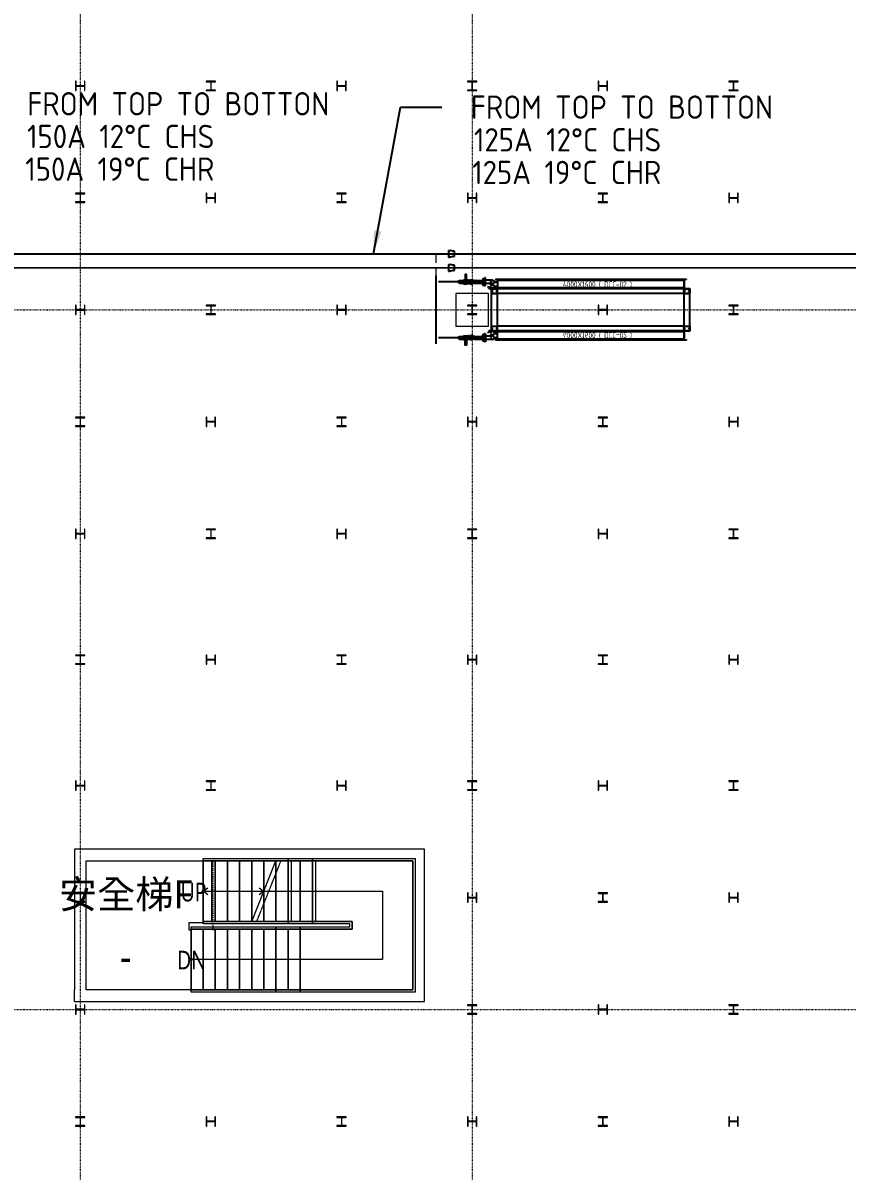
# Model space of a CAD drawing. Extents: x -32000 to 363140, y -29000 to 144266.
# Drawn here: x 109173 to 126833, y 41537 to 66150 of the extents above; entities that cross this region are included whole.
import ezdxf
from ezdxf.enums import TextEntityAlignment as Align

# ---------------------------------------------------------------- set-up
doc = ezdxf.new("R2010")
doc.units = 0
doc.header["$LTSCALE"] = 10
for name, pattern in [('H12PL25$0$JJP_三點線', [0.9, 0.3, -0.15, 0, -0.15, 0, -0.15, 0, -0.15]), ('H12PL25$0$JJP_虛線(退縮線、投影線、地下室範圍、非屬本工程、圖面分區)', [0.45, 0.3, -0.15]), ('H12PL25$0$虛線', [0.846667, 0.423333, -0.423333]), ('XFM1P20-200k$0$CENTER2', [1.125, 0.75, -0.125, 0.125, -0.125])]:
    doc.linetypes.add(name, pattern=pattern)
for name, color, linetype in [('H12PL25$0$A-STRS', 252, 'Continuous'), ('H12PL25$0$A-TEXT', 252, 'Continuous'), ('H12PL25$0$A-WALL-IN', 252, 'Continuous'), ('H12PL25$0$A-ZONE', 252, 'Continuous'), ('H12PL25$0$S-COL', 252, 'Continuous'), ('H12PL25$0$S-GRID', 252, 'Continuous'), ('H12PL25$0$S-SLAB-SHOW', 252, 'Continuous'), ('XFM1P20-200k$0$$0$M-PIPE-TEXT', 3, 'Continuous'), ('XFM1P20-200k$0$$0$M-PIPE-TEXT-ARROR', 91, 'Continuous'), ('XFM1P20-200k$0$M-PIPE-CHWR20', 110, 'Continuous'), ('XFM1P20-200k$0$M-PIPE-CHWS12', 130, 'Continuous'), ('XFM1P20-200k$0$M-PIPE-CHWS12_CL', 132, 'XFM1P20-200k$0$CENTER2'), ('XFM1Q20-200k$0$12P7-M-SUP-DCC-L1', 7, 'Continuous'), ('XFM1Q20-200k$0$C-CDCC', 22, 'Continuous')]:
    doc.layers.add(name, color=color, linetype=linetype)
doc.styles.add('H12PL25$0$Standard', font='', dxfattribs={"width": 0.8})
doc.styles.add('XFM1P20-200k$0$$0$aa-txt', font='isocp.shx', dxfattribs={"bigfont": 'chineset.shx'})
doc.styles.add('XFM1Q20-200k$0$aa-txt', font='isocp.shx', dxfattribs={"bigfont": 'chineset.shx'})
doc.styles.get('H12PL25$0$Standard').set_extended_font_data('Microsoft JhengHei')
doc.dimstyles.new('XFM1P20-200k$0$$0$adim-200', dxfattribs={"dimscale": 200, "dimtxt": 0.3, "dimasz": 2.5, "dimexe": 0.1, "dimexo": 0.5, "dimgap": 0.15, "dimtad": 0, "dimdec": 4, "dimzin": 3, "dimdsep": 46, "dimtxsty": 'XFM1P20-200k$0$$0$aa-txt', "dimcen": 2.5, "dimclrd": 256, "dimclre": 256, "dimclrt": 256, "dimadec": 0, "dimazin": 0, "dimtfac": 1, "dimtdec": 4, "dimtmove": 0, "dimatfit": 3, "dimfxl": 1, "dimtolj": 1, "dimtzin": 0, "dimarcsym": 0})

# ---------------------------------------------------------------- blocks, each defined once
blk = doc.blocks.new('H12PL25')
at = {"layer": 'H12PL25$0$A-STRS', "lineweight": 0}
for p, q in [((113035, 48235), (114615, 48235)), ((113035, 48185), (113035, 48235)), ((113035, 48235), (115375, 48235)), ((113035, 48185), (113035, 48235)), ((114595, 48185), (113035, 48185)), ((113035, 46885), (113035, 48185)), ((113035, 48185), (114595, 48185)), ((113035, 46885), (113035, 48185)), ((113035, 48185), (113295, 48185)), ((115375, 48185), (113035, 48185)), ((113035, 46885), (113035, 48185)), ((113035, 48185), (115375, 48185)), ((113035, 46885), (113035, 48185)), ((113035, 48185), (113295, 48185)), ((113295, 46885), (113295, 48185)), ((113295, 48185), (113295, 46885)), ((113295, 46885), (113295, 48185)), ((113295, 48185), (113555, 48185)), ((113295, 46885), (113295, 48185)), ((113295, 48185), (113295, 46885)), ((113295, 46885), (113295, 48185)), ((113295, 48185), (113555, 48185)), ((113555, 46885), (113555, 48185)), ((113555, 48185), (113555, 46885)), ((113555, 46885), (113555, 48185)), ((113555, 48185), (113815, 48185)), ((113555, 46885), (113555, 48185)), ((113555, 48185), (113555, 46885)), ((113555, 46885), (113555, 48185)), ((113555, 48185), (113815, 48185)), ((113815, 46885), (113815, 48185)), ((113815, 48185), (113815, 46885)), ((113815, 46885), (113815, 48185)), ((113815, 48185), (114075, 48185)), ((113815, 46885), (113815, 48185)), ((113815, 48185), (113815, 46885)), ((113815, 46885), (113815, 48185)), ((113815, 48185), (114075, 48185)), ((114075, 46885), (114075, 48185)), ((114075, 48185), (114075, 46885)), ((114075, 46885), (114075, 48185)), ((114075, 48185), (114335, 48185)), ((114075, 46885), (114595, 48185)), ((114075, 46885), (114075, 48185)), ((114075, 48185), (114075, 46885)), ((114075, 46885), (114075, 48185)), ((114075, 48185), (114335, 48185)), ((114335, 47535), (114335, 48185)), ((114335, 48185), (114335, 47535)), ((114335, 47535), (114335, 48185)), ((114335, 48185), (114595, 48185)), ((114335, 46885), (114335, 48185)), ((114335, 48185), (114335, 46885)), ((114335, 46885), (114335, 48185)), ((114335, 48185), (114595, 48185)), ((114595, 46885), (114595, 48185)), ((114595, 48185), (114595, 46885)), ((114595, 46885), (114595, 48185)), ((114595, 48185), (114855, 48185)), ((114855, 46885), (114855, 48185)), ((114855, 48185), (114855, 46885)), ((114855, 46885), (114855, 48185)), ((114855, 48185), (115115, 48185)), ((115115, 46885), (115115, 48185)), ((115115, 48185), (115115, 46885)), ((115115, 46885), (115115, 48185)), ((115115, 48185), (115375, 48185)), ((115375, 48235), (115375, 48185)), ((115375, 48235), (117575, 48235)), ((115375, 48185), (115375, 48235)), ((117525, 48185), (115375, 48185)), ((115375, 48185), (115442.66, 48185)), ((115375, 46885), (115375, 48185)), ((115375, 46885), (115375, 48185)), ((115375, 46885), (115375, 48185)), ((115375, 48185), (115375, 46885)), ((115375, 46885), (115375, 48185)), ((115375, 48185), (117525, 48185)), ((115442.66, 48185), (117525, 48185)), ((117525, 45425), (117525, 48185)), ((117525, 48185), (117525, 45425)), ((117525, 48185), (117525, 45425)), ((117575, 48235), (117575, 45375)), ((113035, 47535), (113135, 47610)), ((113035, 47535), (113295, 47535)), ((113035, 47535), (113295, 47535)), ((113135, 47460), (113035, 47535)), ((113295, 47535), (114335, 47535)), ((113295, 47535), (115375, 47535)), ((114235, 47610), (114335, 47535)), ((114335, 47535), (114235, 47460)), ((115375, 47535), (116875, 47535)), ((116875, 47535), (116875, 46075)), ((112775, 46725), (112775, 46775)), ((112775, 46775), (115115, 46775)), ((113035, 46885), (114075, 46885)), ((113035, 46835), (113035, 46885)), ((114075, 46885), (113035, 46885)), ((113295, 46885), (113035, 46885)), ((113035, 46885), (115375, 46885)), ((113035, 46835), (113035, 46885)), ((115375, 46885), (113035, 46885)), ((113295, 46885), (113035, 46885)), ((114055, 46835), (113035, 46835)), ((115375, 46835), (113035, 46835)), ((113555, 46885), (113295, 46885)), ((113555, 46885), (113295, 46885)), ((113815, 46885), (113555, 46885)), ((113815, 46885), (113555, 46885)), ((114075, 46885), (113815, 46885)), ((114075, 46885), (113815, 46885)), ((114335, 46885), (114075, 46885)), ((114595, 46885), (114335, 46885)), ((114855, 46885), (114595, 46885)), ((115115, 46885), (114855, 46885)), ((115375, 46885), (115115, 46885)), ((115115, 46725), (115115, 46775)), ((115115, 46775), (116175, 46775)), ((115115, 46775), (115115, 46725)), ((115375, 46885), (115375, 46835)), ((115375, 46885), (116225, 46885)), ((115375, 46835), (115375, 46885)), ((115442.66, 46885), (115375, 46885)), ((116225, 46885), (115375, 46885)), ((116175, 46835), (115375, 46835)), ((116225, 46885), (115442.66, 46885)), ((116175, 46775), (116175, 46835)), ((116225, 46885), (116225, 46725)), ((116225, 46725), (116225, 46885)), ((116225, 46725), (116225, 46885)), ((115115, 46725), (112775, 46725)), ((112775, 45425), (112775, 46725)), ((112775, 46725), (115115, 46725)), ((112775, 45425), (112775, 46725)), ((112775, 46725), (113035, 46725)), ((113035, 46725), (113035, 45425)), ((113035, 45425), (113035, 46725)), ((113035, 46725), (113295, 46725)), ((113035, 46725), (113035, 45425)), ((113295, 46725), (113295, 45425)), ((113295, 45425), (113295, 46725)), ((113295, 46725), (113555, 46725)), ((113295, 46725), (113295, 45425)), ((113555, 46725), (113555, 45425)), ((113555, 45425), (113555, 46725)), ((113555, 46725), (113815, 46725)), ((113555, 46725), (113555, 45425)), ((113815, 46725), (113815, 45425)), ((113815, 45425), (113815, 46725)), ((113815, 46725), (114075, 46725)), ((113815, 46725), (113815, 45425)), ((114075, 46725), (114075, 45425)), ((114075, 45425), (114075, 46725)), ((114075, 46725), (114335, 46725)), ((114075, 46725), (114075, 45425)), ((114335, 46725), (114335, 45425)), ((114335, 45425), (114335, 46725)), ((114335, 46725), (114595, 46725)), ((114335, 46725), (114335, 45425)), ((114595, 46725), (114595, 45425)), ((114595, 45425), (114595, 46725)), ((114595, 46725), (114855, 46725)), ((114595, 46725), (114595, 45425)), ((114855, 46725), (114855, 45425)), ((114855, 46725), (115115, 46725)), ((114855, 45425), (114855, 46725)), ((114855, 46725), (114855, 45425)), ((116225, 46725), (115115, 46725)), ((115115, 46725), (116225, 46725)), ((115115, 46725), (115115, 45425)), ((115115, 46725), (115115, 45425)), ((115115, 45425), (115115, 46725)), ((115115, 46725), (116225, 46725)), ((115115, 46725), (115115, 45425)), ((113035, 46075), (112775, 46075)), ((115115, 46075), (113035, 46075)), ((116875, 46075), (115115, 46075)), ((112775, 45375), (112775, 45425)), ((112775, 45425), (115115, 45425)), ((115115, 45425), (112775, 45425)), ((113035, 45425), (112775, 45425)), ((115115, 45375), (112775, 45375)), ((113295, 45425), (113035, 45425)), ((113555, 45425), (113295, 45425)), ((113815, 45425), (113555, 45425)), ((114075, 45425), (113815, 45425)), ((114335, 45425), (114075, 45425)), ((114595, 45425), (114335, 45425)), ((114855, 45425), (114595, 45425)), ((115115, 45425), (114855, 45425)), ((115115, 45375), (115115, 45425)), ((115115, 45425), (117525, 45425)), ((115115, 45425), (115115, 45375)), ((117525, 45425), (115115, 45425)), ((117525, 45425), (115115, 45425)), ((117575, 45375), (115115, 45375))]:
    blk.add_line(p, q, dxfattribs=at)
at = {"layer": 'H12PL25$0$A-STRS', "linetype": 'H12PL25$0$JJP_虛線(退縮線、投影線、地下室範圍、非屬本工程、圖面分區)', "lineweight": 0}
for p, q in [((113214.09, 48185), (113214.09, 46885)), ((113216.34, 48185), (113216.34, 46885)), ((114182.7, 46885), (114702.7, 48185)), ((114855, 48185), (114702.7, 48185)), ((114702.7, 48185), (114855, 48185)), ((114722.7, 48235), (114855, 48235)), ((114855, 48235), (114855, 48185)), ((114855, 48235), (117575, 48235)), ((114855, 48185), (114855, 48235)), ((117525, 48185), (114855, 48185)), ((114855, 46885), (114855, 48185)), ((114855, 46885), (114855, 48185)), ((114855, 46885), (114855, 48185)), ((114855, 48185), (114855, 46885)), ((114855, 46885), (114855, 48185)), ((114855, 48185), (117525, 48185)), ((114918.16, 48185), (114918.16, 46885)), ((115442.66, 48185), (115442.66, 46885)), ((117525, 45425), (117525, 48185)), ((117525, 48185), (117525, 45425)), ((117575, 48235), (117575, 45375)), ((114595, 46885), (114595, 47915.74)), ((114595, 47915.74), (114595, 46885)), ((114595, 46885), (114595, 47915.74)), ((114335, 46885), (114335, 47265.74)), ((114335, 47265.74), (114335, 46885)), ((114335, 46885), (114335, 47265.74)), ((112775, 46725), (112775, 46775)), ((112775, 46775), (114595, 46775)), ((114855, 46835), (114162.7, 46835)), ((114182.7, 46885), (114855, 46885)), ((114335, 46885), (114182.7, 46885)), ((114595, 46885), (114335, 46885)), ((114855, 46885), (114595, 46885)), ((114595, 46725), (114595, 46775)), ((114595, 46775), (116175, 46775)), ((114595, 46775), (114595, 46725)), ((114855, 46885), (114855, 46835)), ((114855, 46885), (116225, 46885)), ((114855, 46835), (114855, 46885)), ((116225, 46885), (114855, 46885)), ((116175, 46835), (114855, 46835)), ((116175, 46775), (116175, 46835)), ((116225, 46885), (116225, 46725)), ((116225, 46725), (116225, 46885)), ((114595, 46725), (112775, 46725)), ((112775, 45425), (112775, 46725)), ((112775, 46725), (113035, 46725)), ((113035, 46725), (113035, 45425)), ((113035, 45425), (113035, 46725)), ((113035, 46725), (113295, 46725)), ((113035, 46725), (113035, 45425)), ((113295, 46725), (113295, 45425)), ((113295, 45425), (113295, 46725)), ((113295, 46725), (113555, 46725)), ((113295, 46725), (113295, 45425)), ((113555, 46725), (113555, 45425)), ((113555, 45425), (113555, 46725)), ((113555, 46725), (113815, 46725)), ((113555, 46725), (113555, 45425)), ((113815, 46725), (113815, 45425)), ((113815, 45425), (113815, 46725)), ((113815, 46725), (114075, 46725)), ((113815, 46725), (113815, 45425)), ((114075, 46725), (114075, 45425)), ((114075, 45425), (114075, 46725)), ((114075, 46725), (114335, 46725)), ((114075, 46725), (114075, 45425)), ((114335, 46725), (114335, 45425)), ((114335, 46725), (114595, 46725)), ((114335, 45425), (114335, 46725)), ((114335, 46725), (114335, 45425)), ((116225, 46725), (114595, 46725)), ((114595, 46725), (114595, 45425)), ((114595, 46725), (114595, 45425)), ((114595, 46725), (114595, 45425)), ((114595, 45425), (114595, 46725)), ((114595, 46725), (116225, 46725)), ((114595, 46725), (114595, 45425)), ((115115, 46725), (115115, 45425)), ((112775, 45375), (112775, 45425)), ((112775, 45425), (114595, 45425)), ((113035, 45425), (112775, 45425)), ((114595, 45375), (112775, 45375)), ((113295, 45425), (113035, 45425)), ((113555, 45425), (113295, 45425)), ((113815, 45425), (113555, 45425)), ((114075, 45425), (113815, 45425)), ((114335, 45425), (114075, 45425)), ((114595, 45425), (114335, 45425)), ((114595, 45375), (114595, 45425)), ((114595, 45425), (117525, 45425)), ((114595, 45425), (114595, 45375)), ((117525, 45425), (114595, 45425)), ((117575, 45375), (114595, 45375))]:
    blk.add_line(p, q, dxfattribs=at)
at = {"layer": 'H12PL25$0$A-STRS', "linetype": 'H12PL25$0$虛線', "lineweight": 0}
for p, q in [((114702.7, 48185), (114855, 48185)), ((114855, 48185), (114918.16, 48185)), ((114918.16, 48185), (117525, 48185)), ((117525, 48185), (117525, 45425)), ((114855, 46885), (114182.7, 46885)), ((114918.16, 46885), (114855, 46885)), ((116225, 46885), (114918.16, 46885)), ((116225, 46725), (116225, 46885)), ((112775, 45425), (112775, 46725)), ((112775, 46725), (114595, 46725)), ((114595, 46725), (116225, 46725)), ((114595, 45425), (112775, 45425)), ((117525, 45425), (114595, 45425))]:
    blk.add_line(p, q, dxfattribs=at)
at = {"layer": 'H12PL25$0$A-STRS', "lineweight": 0, "flags": 128}
for points in [[(113035, 47560, -1), (113035, 47510, -1)], [(112775, 46100, -1), (112775, 46050, -1)]]:
    blk.add_lwpolyline(points, format="xyb", close=True, dxfattribs=at)
at = {"layer": 'H12PL25$0$A-WALL-IN', "lineweight": 0, "flags": 128}
for points in [[(110275, 48435), (110275, 48185)], [(117525, 48435), (110275, 48435)], [(117775, 48435), (117525, 48435)], [(117775, 45425), (117775, 48435)], [(110275, 48185), (110275, 45425)], [(110525, 45425), (110525, 48185)], [(110525, 48185), (117525, 48185)], [(117525, 48185), (117525, 45425)], [(110275, 45175), (110275, 45425)], [(117525, 45425), (110525, 45425)], [(117775, 45175), (117775, 45425)], [(110275, 45175), (117775, 45175)]]:
    blk.add_lwpolyline(points, dxfattribs=at)
at = {"layer": 'H12PL25$0$S-COL', "lineweight": 0, "flags": 128}
for points in [[(110500, 64900), (110488, 64900), (110488, 64817, -0.41421356), (110475, 64804), (110325, 64804, -0.41421356), (110312, 64817), (110312, 64900), (110300, 64900), (110300, 64700), (110312, 64700), (110312, 64783, -0.41421356), (110325, 64796), (110475, 64796, -0.41421356), (110488, 64783), (110488, 64700), (110500, 64700)], [(113300, 64700), (113300, 64712), (113217, 64712, -0.41421356), (113204, 64725), (113204, 64875, -0.41421356), (113217, 64888), (113300, 64888), (113300, 64900), (113100, 64900), (113100, 64888), (113183, 64888, -0.41421356), (113196, 64875), (113196, 64725, -0.41421356), (113183, 64712), (113100, 64712), (113100, 64700)], [(116100, 64900), (116088, 64900), (116088, 64817, -0.41421356), (116075, 64804), (115925, 64804, -0.41421356), (115912, 64817), (115912, 64900), (115900, 64900), (115900, 64700), (115912, 64700), (115912, 64783, -0.41421356), (115925, 64796), (116075, 64796, -0.41421356), (116088, 64783), (116088, 64700), (116100, 64700)], [(118900, 64700), (118900, 64712), (118817, 64712, -0.41421356), (118804, 64725), (118804, 64875, -0.41421356), (118817, 64888), (118900, 64888), (118900, 64900), (118700, 64900), (118700, 64888), (118783, 64888, -0.41421356), (118796, 64875), (118796, 64725, -0.41421356), (118783, 64712), (118700, 64712), (118700, 64700)], [(121700, 64900), (121688, 64900), (121688, 64817, -0.41421356), (121675, 64804), (121525, 64804, -0.41421356), (121512, 64817), (121512, 64900), (121500, 64900), (121500, 64700), (121512, 64700), (121512, 64783, -0.41421356), (121525, 64796), (121675, 64796, -0.41421356), (121688, 64783), (121688, 64700), (121700, 64700)], [(124500, 64700), (124500, 64712), (124417, 64712, -0.41421356), (124404, 64725), (124404, 64875, -0.41421356), (124417, 64888), (124500, 64888), (124500, 64900), (124300, 64900), (124300, 64888), (124383, 64888, -0.41421356), (124396, 64875), (124396, 64725, -0.41421356), (124383, 64712), (124300, 64712), (124300, 64700)], [(110500, 62300), (110500, 62312), (110417, 62312, -0.41421356), (110404, 62325), (110404, 62475, -0.41421356), (110417, 62488), (110500, 62488), (110500, 62500), (110300, 62500), (110300, 62488), (110383, 62488, -0.41421356), (110396, 62475), (110396, 62325, -0.41421356), (110383, 62312), (110300, 62312), (110300, 62300)], [(113300, 62500), (113288, 62500), (113288, 62417, -0.41421356), (113275, 62404), (113125, 62404, -0.41421356), (113112, 62417), (113112, 62500), (113100, 62500), (113100, 62300), (113112, 62300), (113112, 62383, -0.41421356), (113125, 62396), (113275, 62396, -0.41421356), (113288, 62383), (113288, 62300), (113300, 62300)], [(116100, 62300), (116100, 62312), (116017, 62312, -0.41421356), (116004, 62325), (116004, 62475, -0.41421356), (116017, 62488), (116100, 62488), (116100, 62500), (115900, 62500), (115900, 62488), (115983, 62488, -0.41421356), (115996, 62475), (115996, 62325, -0.41421356), (115983, 62312), (115900, 62312), (115900, 62300)], [(118900, 62500), (118888, 62500), (118888, 62417, -0.41421356), (118875, 62404), (118725, 62404, -0.41421356), (118712, 62417), (118712, 62500), (118700, 62500), (118700, 62300), (118712, 62300), (118712, 62383, -0.41421356), (118725, 62396), (118875, 62396, -0.41421356), (118888, 62383), (118888, 62300), (118900, 62300)], [(121700, 62300), (121700, 62312), (121617, 62312, -0.41421356), (121604, 62325), (121604, 62475, -0.41421356), (121617, 62488), (121700, 62488), (121700, 62500), (121500, 62500), (121500, 62488), (121583, 62488, -0.41421356), (121596, 62475), (121596, 62325, -0.41421356), (121583, 62312), (121500, 62312), (121500, 62300)], [(124500, 62500), (124488, 62500), (124488, 62417, -0.41421356), (124475, 62404), (124325, 62404, -0.41421356), (124312, 62417), (124312, 62500), (124300, 62500), (124300, 62300), (124312, 62300), (124312, 62383, -0.41421356), (124325, 62396), (124475, 62396, -0.41421356), (124488, 62383), (124488, 62300), (124500, 62300)], [(110500, 60100), (110488, 60100), (110488, 60017, -0.41421356), (110475, 60004), (110325, 60004, -0.41421356), (110312, 60017), (110312, 60100), (110300, 60100), (110300, 59900), (110312, 59900), (110312, 59983, -0.41421356), (110325, 59996), (110475, 59996, -0.41421356), (110488, 59983), (110488, 59900), (110500, 59900)], [(113300, 59900), (113300, 59912), (113217, 59912, -0.41421356), (113204, 59925), (113204, 60075, -0.41421356), (113217, 60088), (113300, 60088), (113300, 60100), (113100, 60100), (113100, 60088), (113183, 60088, -0.41421356), (113196, 60075), (113196, 59925, -0.41421356), (113183, 59912), (113100, 59912), (113100, 59900)], [(116100, 60100), (116088, 60100), (116088, 60017, -0.41421356), (116075, 60004), (115925, 60004, -0.41421356), (115912, 60017), (115912, 60100), (115900, 60100), (115900, 59900), (115912, 59900), (115912, 59983, -0.41421356), (115925, 59996), (116075, 59996, -0.41421356), (116088, 59983), (116088, 59900), (116100, 59900)], [(118900, 59900), (118900, 59912), (118817, 59912, -0.41421356), (118804, 59925), (118804, 60075, -0.41421356), (118817, 60088), (118900, 60088), (118900, 60100), (118700, 60100), (118700, 60088), (118783, 60088, -0.41421356), (118796, 60075), (118796, 59925, -0.41421356), (118783, 59912), (118700, 59912), (118700, 59900)], [(121700, 60100), (121688, 60100), (121688, 60017, -0.41421356), (121675, 60004), (121525, 60004, -0.41421356), (121512, 60017), (121512, 60100), (121500, 60100), (121500, 59900), (121512, 59900), (121512, 59983, -0.41421356), (121525, 59996), (121675, 59996, -0.41421356), (121688, 59983), (121688, 59900), (121700, 59900)], [(124500, 59900), (124500, 59912), (124417, 59912, -0.41421356), (124404, 59925), (124404, 60075, -0.41421356), (124417, 60088), (124500, 60088), (124500, 60100), (124300, 60100), (124300, 60088), (124383, 60088, -0.41421356), (124396, 60075), (124396, 59925, -0.41421356), (124383, 59912), (124300, 59912), (124300, 59900)], [(110500, 57500), (110500, 57512), (110417, 57512, -0.41421356), (110404, 57525), (110404, 57675, -0.41421356), (110417, 57688), (110500, 57688), (110500, 57700), (110300, 57700), (110300, 57688), (110383, 57688, -0.41421356), (110396, 57675), (110396, 57525, -0.41421356), (110383, 57512), (110300, 57512), (110300, 57500)], [(113300, 57700), (113288, 57700), (113288, 57617, -0.41421356), (113275, 57604), (113125, 57604, -0.41421356), (113112, 57617), (113112, 57700), (113100, 57700), (113100, 57500), (113112, 57500), (113112, 57583, -0.41421356), (113125, 57596), (113275, 57596, -0.41421356), (113288, 57583), (113288, 57500), (113300, 57500)], [(116100, 57500), (116100, 57512), (116017, 57512, -0.41421356), (116004, 57525), (116004, 57675, -0.41421356), (116017, 57688), (116100, 57688), (116100, 57700), (115900, 57700), (115900, 57688), (115983, 57688, -0.41421356), (115996, 57675), (115996, 57525, -0.41421356), (115983, 57512), (115900, 57512), (115900, 57500)], [(118900, 57700), (118888, 57700), (118888, 57617, -0.41421356), (118875, 57604), (118725, 57604, -0.41421356), (118712, 57617), (118712, 57700), (118700, 57700), (118700, 57500), (118712, 57500), (118712, 57583, -0.41421356), (118725, 57596), (118875, 57596, -0.41421356), (118888, 57583), (118888, 57500), (118900, 57500)], [(121700, 57500), (121700, 57512), (121617, 57512, -0.41421356), (121604, 57525), (121604, 57675, -0.41421356), (121617, 57688), (121700, 57688), (121700, 57700), (121500, 57700), (121500, 57688), (121583, 57688, -0.41421356), (121596, 57675), (121596, 57525, -0.41421356), (121583, 57512), (121500, 57512), (121500, 57500)], [(124500, 57700), (124488, 57700), (124488, 57617, -0.41421356), (124475, 57604), (124325, 57604, -0.41421356), (124312, 57617), (124312, 57700), (124300, 57700), (124300, 57500), (124312, 57500), (124312, 57583, -0.41421356), (124325, 57596), (124475, 57596, -0.41421356), (124488, 57583), (124488, 57500), (124500, 57500)], [(110500, 55300), (110488, 55300), (110488, 55217, -0.41421356), (110475, 55204), (110325, 55204, -0.41421356), (110312, 55217), (110312, 55300), (110300, 55300), (110300, 55100), (110312, 55100), (110312, 55183, -0.41421356), (110325, 55196), (110475, 55196, -0.41421356), (110488, 55183), (110488, 55100), (110500, 55100)], [(113300, 55100), (113300, 55112), (113217, 55112, -0.41421356), (113204, 55125), (113204, 55275, -0.41421356), (113217, 55288), (113300, 55288), (113300, 55300), (113100, 55300), (113100, 55288), (113183, 55288, -0.41421356), (113196, 55275), (113196, 55125, -0.41421356), (113183, 55112), (113100, 55112), (113100, 55100)], [(116100, 55300), (116088, 55300), (116088, 55217, -0.41421356), (116075, 55204), (115925, 55204, -0.41421356), (115912, 55217), (115912, 55300), (115900, 55300), (115900, 55100), (115912, 55100), (115912, 55183, -0.41421356), (115925, 55196), (116075, 55196, -0.41421356), (116088, 55183), (116088, 55100), (116100, 55100)], [(118900, 55100), (118900, 55112), (118817, 55112, -0.41421356), (118804, 55125), (118804, 55275, -0.41421356), (118817, 55288), (118900, 55288), (118900, 55300), (118700, 55300), (118700, 55288), (118783, 55288, -0.41421356), (118796, 55275), (118796, 55125, -0.41421356), (118783, 55112), (118700, 55112), (118700, 55100)], [(121700, 55300), (121688, 55300), (121688, 55217, -0.41421356), (121675, 55204), (121525, 55204, -0.41421356), (121512, 55217), (121512, 55300), (121500, 55300), (121500, 55100), (121512, 55100), (121512, 55183, -0.41421356), (121525, 55196), (121675, 55196, -0.41421356), (121688, 55183), (121688, 55100), (121700, 55100)], [(124500, 55100), (124500, 55112), (124417, 55112, -0.41421356), (124404, 55125), (124404, 55275, -0.41421356), (124417, 55288), (124500, 55288), (124500, 55300), (124300, 55300), (124300, 55288), (124383, 55288, -0.41421356), (124396, 55275), (124396, 55125, -0.41421356), (124383, 55112), (124300, 55112), (124300, 55100)], [(110500, 52400), (110500, 52412), (110417, 52412, -0.41421356), (110404, 52425), (110404, 52575, -0.41421356), (110417, 52588), (110500, 52588), (110500, 52600), (110300, 52600), (110300, 52588), (110383, 52588, -0.41421356), (110396, 52575), (110396, 52425, -0.41421356), (110383, 52412), (110300, 52412), (110300, 52400)], [(113300, 52600), (113288, 52600), (113288, 52517, -0.41421356), (113275, 52504), (113125, 52504, -0.41421356), (113112, 52517), (113112, 52600), (113100, 52600), (113100, 52400), (113112, 52400), (113112, 52483, -0.41421356), (113125, 52496), (113275, 52496, -0.41421356), (113288, 52483), (113288, 52400), (113300, 52400)], [(116100, 52400), (116100, 52412), (116017, 52412, -0.41421356), (116004, 52425), (116004, 52575, -0.41421356), (116017, 52588), (116100, 52588), (116100, 52600), (115900, 52600), (115900, 52588), (115983, 52588, -0.41421356), (115996, 52575), (115996, 52425, -0.41421356), (115983, 52412), (115900, 52412), (115900, 52400)], [(118900, 52600), (118888, 52600), (118888, 52517, -0.41421356), (118875, 52504), (118725, 52504, -0.41421356), (118712, 52517), (118712, 52600), (118700, 52600), (118700, 52400), (118712, 52400), (118712, 52483, -0.41421356), (118725, 52496), (118875, 52496, -0.41421356), (118888, 52483), (118888, 52400), (118900, 52400)], [(121700, 52400), (121700, 52412), (121617, 52412, -0.41421356), (121604, 52425), (121604, 52575, -0.41421356), (121617, 52588), (121700, 52588), (121700, 52600), (121500, 52600), (121500, 52588), (121583, 52588, -0.41421356), (121596, 52575), (121596, 52425, -0.41421356), (121583, 52412), (121500, 52412), (121500, 52400)], [(124500, 52600), (124488, 52600), (124488, 52517, -0.41421356), (124475, 52504), (124325, 52504, -0.41421356), (124312, 52517), (124312, 52600), (124300, 52600), (124300, 52400), (124312, 52400), (124312, 52483, -0.41421356), (124325, 52496), (124475, 52496, -0.41421356), (124488, 52483), (124488, 52400), (124500, 52400)], [(110500, 49900), (110488, 49900), (110488, 49817, -0.41421356), (110475, 49804), (110325, 49804, -0.41421356), (110312, 49817), (110312, 49900), (110300, 49900), (110300, 49700), (110312, 49700), (110312, 49783, -0.41421356), (110325, 49796), (110475, 49796, -0.41421356), (110488, 49783), (110488, 49700), (110500, 49700)], [(113300, 49700), (113300, 49712), (113217, 49712, -0.41421356), (113204, 49725), (113204, 49875, -0.41421356), (113217, 49888), (113300, 49888), (113300, 49900), (113100, 49900), (113100, 49888), (113183, 49888, -0.41421356), (113196, 49875), (113196, 49725, -0.41421356), (113183, 49712), (113100, 49712), (113100, 49700)], [(116100, 49900), (116088, 49900), (116088, 49817, -0.41421356), (116075, 49804), (115925, 49804, -0.41421356), (115912, 49817), (115912, 49900), (115900, 49900), (115900, 49700), (115912, 49700), (115912, 49783, -0.41421356), (115925, 49796), (116075, 49796, -0.41421356), (116088, 49783), (116088, 49700), (116100, 49700)], [(118900, 49700), (118900, 49712), (118817, 49712, -0.41421356), (118804, 49725), (118804, 49875, -0.41421356), (118817, 49888), (118900, 49888), (118900, 49900), (118700, 49900), (118700, 49888), (118783, 49888, -0.41421356), (118796, 49875), (118796, 49725, -0.41421356), (118783, 49712), (118700, 49712), (118700, 49700)], [(121700, 49900), (121688, 49900), (121688, 49817, -0.41421356), (121675, 49804), (121525, 49804, -0.41421356), (121512, 49817), (121512, 49900), (121500, 49900), (121500, 49700), (121512, 49700), (121512, 49783, -0.41421356), (121525, 49796), (121675, 49796, -0.41421356), (121688, 49783), (121688, 49700), (121700, 49700)], [(124500, 49700), (124500, 49712), (124417, 49712, -0.41421356), (124404, 49725), (124404, 49875, -0.41421356), (124417, 49888), (124500, 49888), (124500, 49900), (124300, 49900), (124300, 49888), (124383, 49888, -0.41421356), (124396, 49875), (124396, 49725, -0.41421356), (124383, 49712), (124300, 49712), (124300, 49700)], [(110500, 47300), (110500, 47312), (110417, 47312, -0.41421356), (110404, 47325), (110404, 47475, -0.41421356), (110417, 47488), (110500, 47488), (110500, 47500), (110300, 47500), (110300, 47488), (110383, 47488, -0.41421356), (110396, 47475), (110396, 47325, -0.41421356), (110383, 47312), (110300, 47312), (110300, 47300)], [(118900, 47500), (118888, 47500), (118888, 47417, -0.41421356), (118875, 47404), (118725, 47404, -0.41421356), (118712, 47417), (118712, 47500), (118700, 47500), (118700, 47300), (118712, 47300), (118712, 47383, -0.41421356), (118725, 47396), (118875, 47396, -0.41421356), (118888, 47383), (118888, 47300), (118900, 47300)], [(121700, 47300), (121700, 47312), (121617, 47312, -0.41421356), (121604, 47325), (121604, 47475, -0.41421356), (121617, 47488), (121700, 47488), (121700, 47500), (121500, 47500), (121500, 47488), (121583, 47488, -0.41421356), (121596, 47475), (121596, 47325, -0.41421356), (121583, 47312), (121500, 47312), (121500, 47300)], [(124500, 47500), (124488, 47500), (124488, 47417, -0.41421356), (124475, 47404), (124325, 47404, -0.41421356), (124312, 47417), (124312, 47500), (124300, 47500), (124300, 47300), (124312, 47300), (124312, 47383, -0.41421356), (124325, 47396), (124475, 47396, -0.41421356), (124488, 47383), (124488, 47300), (124500, 47300)], [(110500, 45100), (110488, 45100), (110488, 45017, -0.41421356), (110475, 45004), (110325, 45004, -0.41421356), (110312, 45017), (110312, 45100), (110300, 45100), (110300, 44900), (110312, 44900), (110312, 44983, -0.41421356), (110325, 44996), (110475, 44996, -0.41421356), (110488, 44983), (110488, 44900), (110500, 44900)], [(118900, 44900), (118900, 44912), (118817, 44912, -0.41421356), (118804, 44925), (118804, 45075, -0.41421356), (118817, 45088), (118900, 45088), (118900, 45100), (118700, 45100), (118700, 45088), (118783, 45088, -0.41421356), (118796, 45075), (118796, 44925, -0.41421356), (118783, 44912), (118700, 44912), (118700, 44900)], [(121700, 45100), (121688, 45100), (121688, 45017, -0.41421356), (121675, 45004), (121525, 45004, -0.41421356), (121512, 45017), (121512, 45100), (121500, 45100), (121500, 44900), (121512, 44900), (121512, 44983, -0.41421356), (121525, 44996), (121675, 44996, -0.41421356), (121688, 44983), (121688, 44900), (121700, 44900)], [(124500, 44900), (124500, 44912), (124417, 44912, -0.41421356), (124404, 44925), (124404, 45075, -0.41421356), (124417, 45088), (124500, 45088), (124500, 45100), (124300, 45100), (124300, 45088), (124383, 45088, -0.41421356), (124396, 45075), (124396, 44925, -0.41421356), (124383, 44912), (124300, 44912), (124300, 44900)], [(110500, 42500), (110500, 42512), (110417, 42512, -0.41421356), (110404, 42525), (110404, 42675, -0.41421356), (110417, 42688), (110500, 42688), (110500, 42700), (110300, 42700), (110300, 42688), (110383, 42688, -0.41421356), (110396, 42675), (110396, 42525, -0.41421356), (110383, 42512), (110300, 42512), (110300, 42500)], [(113300, 42700), (113288, 42700), (113288, 42617, -0.41421356), (113275, 42604), (113125, 42604, -0.41421356), (113112, 42617), (113112, 42700), (113100, 42700), (113100, 42500), (113112, 42500), (113112, 42583, -0.41421356), (113125, 42596), (113275, 42596, -0.41421356), (113288, 42583), (113288, 42500), (113300, 42500)], [(116100, 42500), (116100, 42512), (116017, 42512, -0.41421356), (116004, 42525), (116004, 42675, -0.41421356), (116017, 42688), (116100, 42688), (116100, 42700), (115900, 42700), (115900, 42688), (115983, 42688, -0.41421356), (115996, 42675), (115996, 42525, -0.41421356), (115983, 42512), (115900, 42512), (115900, 42500)], [(118900, 42700), (118888, 42700), (118888, 42617, -0.41421356), (118875, 42604), (118725, 42604, -0.41421356), (118712, 42617), (118712, 42700), (118700, 42700), (118700, 42500), (118712, 42500), (118712, 42583, -0.41421356), (118725, 42596), (118875, 42596, -0.41421356), (118888, 42583), (118888, 42500), (118900, 42500)], [(121700, 42500), (121700, 42512), (121617, 42512, -0.41421356), (121604, 42525), (121604, 42675, -0.41421356), (121617, 42688), (121700, 42688), (121700, 42700), (121500, 42700), (121500, 42688), (121583, 42688, -0.41421356), (121596, 42675), (121596, 42525, -0.41421356), (121583, 42512), (121500, 42512), (121500, 42500)], [(124500, 42700), (124488, 42700), (124488, 42617, -0.41421356), (124475, 42604), (124325, 42604, -0.41421356), (124312, 42617), (124312, 42700), (124300, 42700), (124300, 42500), (124312, 42500), (124312, 42583, -0.41421356), (124325, 42596), (124475, 42596, -0.41421356), (124488, 42583), (124488, 42500), (124500, 42500)]]:
    blk.add_lwpolyline(points, format="xyb", close=True, dxfattribs=at)
blk.add_lwpolyline([(118450, 59650), (119150, 59650), (119150, 60350), (118450, 60350)], close=True, dxfattribs=at)
at = {"layer": 'H12PL25$0$S-GRID', "linetype": 'H12PL25$0$JJP_三點線', "lineweight": 0}
for p, q in [((110400, 128250), (110400, -28000)), ((118800, 128250), (118800, -28000)), ((-29000, 60000), (289600, 60000)), ((-29000, 45000), (289600, 45000))]:
    blk.add_line(p, q, dxfattribs=at)
at = {"layer": 'H12PL25$0$S-SLAB-SHOW', "linetype": 'H12PL25$0$虛線', "lineweight": 0, "flags": 128}
blk.add_lwpolyline([(113245, 46705), (113295, 46705), (113295, 45425), (110525, 45425), (110525, 48185), (113245, 48185)], close=True, dxfattribs=at)
at = {"layer": 'H12PL25$0$S-SLAB-SHOW', "lineweight": 0, "flags": 128}
blk.add_lwpolyline([(113035, 46855), (112725, 46855), (112725, 46705), (112775, 46705), (112775, 45425), (110525, 45425), (110525, 48185), (113035, 48185)], close=True, dxfattribs=at)
at = {"layer": 'H12PL25$0$A-TEXT', "linetype": 'Continuous', "lineweight": 0, "char_height": 400, "attachment_point": 4, "style": 'H12PL25$0$Standard'}
for s, insert in [('\\A1;UP', (112549.65, 47515.49)), ('\\A1;DN', (112475.11, 46058.78))]:
    blk.add_mtext(s, dxfattribs=dict(at, insert=insert))
at = {"layer": 'H12PL25$0$A-ZONE', "style": 'H12PL25$0$Standard'}
for s, p in [('安全梯F', (111372.91, 47771.14)), ('-', (111372.91, 46429.25))]:
    blk.add_text(s, height=600, dxfattribs=at).set_placement(p, align=Align.TOP_CENTER)
blk = doc.blocks.new('XFM1Q20-200k$0$A$C858cf4fa')
at = {"layer": 'XFM1Q20-200k$0$C-CDCC'}
for p, q in [((-149, 62), (-149, 237)), ((-131, 237), (-149, 237)), ((-131, 62), (-149, 62)), ((-131, 62), (-131, 237)), ((22, 186), (-131, 186)), ((20, 113), (-131, 113)), ((11, 16), (-87, 42)), ((31, 86), (-68, 113)), ((-55, 0), (-55, 10)), ((4176, 0), (-55, 0)), ((59, 155), (125, 155)), ((59, 143), (125, 143)), ((59, 57), (125, 57)), ((59, 45), (125, 45)), ((85, 200), (85, 190)), ((4176, 200), (85, 200)), ((125, 200), (125, 0)), ((4126, 180), (125, 180)), ((4126, 20), (125, 20)), ((4126, 200), (4126, 0)), ((4126, 200), (4126, 0)), ((4126, 36), (4126, 164)), ((4176, 190), (4176, 200)), ((4176, 10), (4176, 0))]:
    blk.add_line(p, q, dxfattribs=at)
for centre in [(22, 149), (22, 51)]:
    blk.add_circle(centre, 36.5, dxfattribs=at)
at = {"layer": 'XFM1Q20-200k$0$C-CDCC', "style": 'XFM1Q20-200k$0$aa-txt', "width": 0.8}
blk.add_text('4000X1600 ( DCC-02 )', height=125, dxfattribs=at).set_placement((2270, 96), align=Align.MIDDLE)
blk = doc.blocks.new('XFM1Q20-200k$0$A$Cb56c667e')
at = {"layer": 'XFM1Q20-200k$0$12P7-M-SUP-DCC-L1'}
for points in [[(46, 135), (0, 116), (47, 0), (93, 19), (86, 37), (83, 36), (89, 20), (49, 4), (4, 114), (45, 130), (51, 115), (54, 116)], [(46, 135), (93, 153), (140, 37), (93, 19), (86, 37), (89, 38), (95, 23), (135, 39), (91, 149), (51, 133), (57, 117), (54, 116)]]:
    blk.add_lwpolyline(points, close=True, dxfattribs=at)
blk = doc.blocks.new('XFM1Q20-200k')
at = {"layer": 'XFM1Q20-200k$0$12P7-M-SUP-DCC-L1'}
for p, q in [((119214, 59650), (119214, 60350)), ((123340, 60450), (119339, 60450)), ((119339, 59650), (119339, 60350)), ((123340, 60350), (119339, 60350)), ((123340, 59650), (123340, 60350)), ((123465, 59650), (123465, 60350)), ((123340, 59650), (119339, 59650)), ((123340, 59550), (119339, 59550))]:
    blk.add_line(p, q, dxfattribs=at)
blk.add_blockref('XFM1Q20-200k$0$A$C858cf4fa', (119214, 60450))
at = {"rotation": 68.00000000000185}
for p in [(119321, 60307), (123447, 60307)]:
    blk.add_blockref('XFM1Q20-200k$0$A$Cb56c667e', p, dxfattribs=at)
for name, p, xscale, rotation in [('XFM1Q20-200k$0$A$Cb56c667e', (119321, 59693), -0.9999999999999999, 112.0000000000001), ('XFM1Q20-200k$0$A$Cb56c667e', (123447, 59693), -0.9999999999999999, 112.0000000000001), ('XFM1Q20-200k$0$A$C858cf4fa', (119214, 59550), -1, 180)]:
    blk.add_blockref(name, p, dxfattribs=dict(xscale=xscale, rotation=rotation))
blk = doc.blocks.new('XFM1P20-200k$0$0BV-50')
for p, q in [((0, -3.1), (0, 2.9)), ((0.3, 3.9), (1.8, 3.9)), ((0.3, 2), (1.8, 2)), ((3.3, 3.7), (2, 3.7)), ((2, -3.9), (2, 3.7)), ((3.4, -4.4), (3.4, 4.1)), ((7.1, 4.2), (3.5, 4.2)), ((5, -2.8), (5, 1.9)), ((7, 2.4), (5.4, 2.4)), ((7.1, 2.4), (7.1, 4.3)), ((8.9, 4.4), (7.2, 4.4)), ((7.4, -2.8), (7.4, 1.9)), ((9, -4.6), (9, 4.3)), ((9.4, 4.4), (9.1, 4.4)), ((9.5, -4.6), (9.5, 4.3)), ((11.3, 3.9), (9.5, 3.9)), ((11.3, 2), (9.5, 2)), ((11.5, -3.1), (11.5, 2.9)), ((0.3, -2.2), (1.8, -2.2)), ((0.3, -4.1), (1.8, -4.1)), ((3.3, -3.9), (2, -3.9)), ((4.8, -4.5), (3.5, -4.5)), ((7.6, -5.4), (4.8, -5.4)), ((8.9, -4.7), (7.6, -4.7)), ((9.4, -4.7), (9.1, -4.7)), ((11.3, -2.2), (9.5, -2.2)), ((11.3, -4.1), (9.5, -4.1))]:
    blk.add_line(p, q)
blk.add_lwpolyline([(6.2, -1.1), (5.3, -0.6), (5.3, 0.4), (6.2, 0.9), (7.1, 0.4), (7.1, -0.6)], close=True)
blk.add_lwpolyline([(5.3, -15.9), (7.1, -15.9, 0.414214), (7.6, -15.5), (7.6, -2.8), (4.8, -2.8), (4.8, -15.5, 0.414214)], format="xyb", close=True)
blk.add_circle((6.2, -0.1), 0.537)
for centre, radius, start, end in [((1.7, 2.9), 1.72, 146.6015, 213.3985), ((7.7, -0.1), 7.74, 164.4227, 195.5773), ((0.3, 2.9), 1.72, 326.6015, 33.3985), ((2.1, 4.1), 0.453, 225.3999, 260.4412), ((-5.7, -0.1), 7.74, 344.4227, 15.5773), ((3.3, 3.8), 0.0945, 270, 0), ((3.5, 4.1), 0.0945, 90, 180), ((6.2, -0.1), 1.96, 128.7372, 231.2628), ((5.4, 1.9), 0.459, 90, 180), ((7, 1.9), 0.459, 0, 90), ((7.2, 4.3), 0.0945, 90, 180), ((6.2, -0.1), 1.96, 308.7372, 51.2628), ((8.9, 4.3), 0.0945, 0, 90), ((9.1, 4.3), 0.0945, 90, 180), ((9.4, 4.3), 0.0945, 0, 90), ((9.8, 2.9), 1.72, 326.6015, 33.3985), ((3.8, -0.1), 7.74, 344.4227, 15.5773), ((1.7, -3.1), 1.72, 146.6015, 213.3985), ((0.3, -3.1), 1.72, 326.6015, 33.3985), ((2.1, -4.3), 0.453, 99.5588, 134.6001), ((3.3, -4), 0.0945, 0, 90), ((3.5, -4.4), 0.0945, 180, 270), ((8.9, -4.6), 0.0945, 270, 0), ((9.1, -4.6), 0.0945, 180, 270), ((9.4, -4.6), 0.0945, 270, 0), ((9.8, -3.1), 1.72, 326.6015, 33.3985)]:
    blk.add_arc(centre, radius, start, end)
blk = doc.blocks.new('XFM1P20-200k$0$005')
h = blk.add_hatch()
h.set_pattern_fill('AR-HBONE', color=256, scale=0.430893, angle=360, style=0)
h.set_pattern_definition([(135, (-2258.2576, -4619.8331), (-8e-16, 2.4374981), [5.1707143, -1.7235714]), (45, (-2259.4764, -4618.6144), (-8e-16, 2.4374981), [5.1707143, -1.7235714])])
h.paths.add_polyline_path([(21.88125, -3.01625), (21.88125, 3.01625), (5.88125, 3.01625), (5.88125, -3.01625)])
edge = h.paths.add_edge_path(flags=17)
edge.add_line((21.88125, 3.01625), (21.88125, -3.01625))
for p, q in [((5.88125, 3.31625), (3, 3.31625)), ((5.88125, 3.31625), (5.88125, -3.31625)), ((21.88125, 3.01625), (5.88125, 3.01625)), ((5.88125, 3.01625), (5.88125, -3.01625)), ((21.88125, 3.31625), (24.7625, 3.31625)), ((21.88125, 3.31625), (21.88125, -3.31625)), ((21.88125, 3.01625), (21.88125, -3.01625)), ((21.88125, -3.01625), (21.88125, 3.01625)), ((28.2625, 3.31625), (24.7625, 3.31625)), ((28.2625, 3.31625), (28.2625, -3.31625)), ((5.88125, -3.31625), (3, -3.31625)), ((21.88125, -3.01625), (5.88125, -3.01625)), ((21.88125, -3.31625), (28.2625, -3.31625)), ((28.2625, -3.31625), (25.38125, -3.31625))]:
    blk.add_line(p, q)
for points in [[(0, -7.6), (0, 7.6), (2.38125, 7.6), (2.38125, -7.6), (0, -7.6)], [(2.38125, 3.8975), (3, 3.8975), (3, -3.8975), (2.38125, -3.8975)]]:
    blk.add_lwpolyline(points)
blk = doc.blocks.new('XFM1P20-200k$0$R5-4')
for p, q in [((-5.7, 0), (-5.7, -1.6)), ((-5.7, 0), (5.7, 0)), ((-7.1, -12.7), (-7.1, -10.4)), ((7.1, -12.7), (-7.1, -12.7)), ((-5.9, -3.6), (-6.9, -8.5)), ((5.7, 0), (5.7, -1.6)), ((5.9, -3.6), (6.9, -8.5)), ((7.1, -12.7), (7.1, -10.4))]:
    blk.add_line(p, q)
for centre, start, end in [((2.9, -10.4), 168.8131, 180), ((-15.7, -1.6), 348.8131, 0), ((15.7, -1.6), 180, 191.1869), ((-2.9, -10.4), 0, 11.1869)]:
    blk.add_arc(centre, 10, start, end)
blk = doc.blocks.new('XFM1P20-200k')
at = {"layer": 'XFM1P20-200k$0$M-PIPE-CHWR20'}
for p, q in [((118027, 59274), (118027, 60726)), ((118506, 60599, 0), (118078, 60599)), ((118506, 60599, 0), (119033, 60599, 0)), ((118529, 60629, 0), (118608, 60629, 0)), ((118529, 60569, 0), (118608, 60569, 0)), ((118753, 60629), (118724, 60629, 0)), ((118753, 60569), (118724, 60569, 0)), ((118506, 59401, 0), (118078, 59401)), ((118506, 59401, 0), (119033, 59401, 0)), ((118529, 59431, 0), (118608, 59431, 0)), ((118529, 59371, 0), (118608, 59371, 0)), ((118753, 59431), (118724, 59431, 0)), ((118753, 59371), (118724, 59371, 0))]:
    blk.add_line(p, q, dxfattribs=at)
at = {"layer": 'XFM1P20-200k$0$M-PIPE-CHWR20', "const_width": 30}
for points in [[(153729, 59331), (153729, 60900), (103127, 60900)], [(118027, 59274), (118027, 60900)]]:
    blk.add_lwpolyline(points, dxfattribs=at)
at = {"layer": 'XFM1P20-200k$0$M-PIPE-CHWR20', "elevation": 0}
for points in [[(118806, 60638), (118753, 60638), (118753, 60560), (118806, 60560)], [(118800, 60638), (118806, 60638), (118806, 60560), (118800, 60560)], [(118806, 59440), (118753, 59440), (118753, 59362), (118806, 59362)], [(118800, 59440), (118806, 59440), (118806, 59362), (118800, 59362)]]:
    blk.add_lwpolyline(points, dxfattribs=at)
at = {"layer": 'XFM1P20-200k$0$M-PIPE-CHWR20', "extrusion": (0, 0, -1)}
for centre in [(118529, 60599, 0), (118529, 59401, 0)]:
    blk.add_ellipse(centre, major_axis=(0, 30.2), ratio=0.77704, start_param=3.141593, end_param=6.283185, dxfattribs=at)
at = {"layer": 'XFM1P20-200k$0$M-PIPE-CHWS12', "const_width": 30, "elevation": 0}
blk.add_lwpolyline([(153729, 61200), (103484, 61200)], dxfattribs=at)
at = {"layer": 'XFM1P20-200k$0$M-PIPE-CHWS12', "const_width": 30}
blk.add_lwpolyline([(118027, 61001), (118027, 61202)], dxfattribs=at)
at = {"layer": 'XFM1P20-200k$0$M-PIPE-CHWS12_CL'}
blk.add_line((103484, 61200, 0), (153729, 61200, 0), dxfattribs=at)
at = {"layer": 'XFM1P20-200k$0$M-PIPE-CHWR20'}
for name, p, xscale, yscale, zscale, rotation in [('XFM1P20-200k$0$R5-4', (118420, 60900), -10.00000000000002, 10.00000000000002, 10.00000000000002, 270), ('XFM1P20-200k$0$0BV-50', (118724, 60598, 0), 10, 10, 10, 180), ('XFM1P20-200k$0$005', (119061, 60599), 10, 10, 10, 180), ('XFM1P20-200k$0$005', (119061, 59401), 10, 10, 10, 180)]:
    blk.add_blockref(name, p, dxfattribs=dict(at, xscale=xscale, yscale=yscale, zscale=zscale, rotation=rotation))
at = {"layer": 'XFM1P20-200k$0$M-PIPE-CHWR20', "xscale": -10, "yscale": 10, "zscale": 10}
blk.add_blockref('XFM1P20-200k$0$0BV-50', (118724, 59402, 0), dxfattribs=at)
at = {"layer": 'XFM1P20-200k$0$M-PIPE-CHWS12', "xscale": -10.00000000000002, "yscale": 10.00000000000002, "zscale": 10.00000000000002, "rotation": 270}
blk.add_blockref('XFM1P20-200k$0$R5-4', (118420, 61200, 0), dxfattribs=at)
at = {"layer": 'XFM1P20-200k$0$$0$M-PIPE-TEXT', "style": 'XFM1P20-200k$0$$0$aa-txt'}
for s, p in [('FROM TOP TO BOTTON', (115740, 64417, 0)), ('FROM TOP TO BOTTON', (125247, 64345)), ('150A 12%%DC CHS', (113272, 63717, 0)), ('125A 12%%DC CHS', (122849, 63645)), ('150A 19%%DC CHR', (113274, 63017, 0)), ('125A 19%%DC CHR', (122851, 62945))]:
    blk.add_text(s, height=500, dxfattribs=at).set_placement(p, align=Align.MIDDLE_RIGHT)
at = {"layer": 'XFM1P20-200k$0$$0$M-PIPE-TEXT-ARROR'}
blk.add_leader([(116683, 61200, 0), (117266, 64345, 0), (118152, 64345, 0)], dimstyle='XFM1P20-200k$0$$0$adim-200', dxfattribs=at)

msp = doc.modelspace()

# ---------------------------------------------------------------- block references
msp.add_blockref('H12PL25', (0, 0))

# ---------------------------------------------------------------- next in the draw order: block references
for name in ['XFM1P20-200k', 'XFM1Q20-200k']:
    msp.add_blockref(name, (0, 0))

doc.saveas('drawing.dxf')
